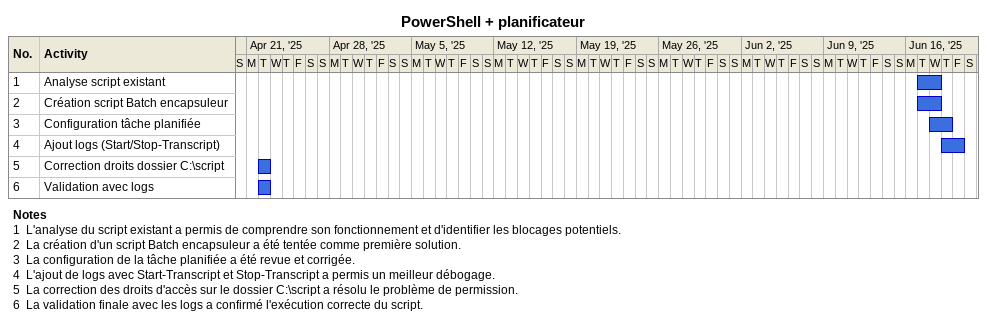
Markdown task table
PowerShell + planificateur

| ID | Task | Start | Finish |
|---|---|---|---|
| 1 | Analyse script existant | 2025-06-17 | 2025-06-18 |
| 2 | Création script Batch encapsuleur | 2025-06-17 | 2025-06-18 |
| 3 | Configuration tâche planifiée | 2025-06-18 | 2025-06-19 |
| 4 | Ajout logs (Start/Stop-Transcript) | 2025-06-19 | 2025-06-20 |
| 5 | Correction droits dossier C:\script | 2025-04-22 | 2025-04-22 |
| 6 | Validation avec logs | 2025-04-22 | 2025-04-22 |

Notes
- 1: L'analyse du script existant a permis de comprendre son fonctionnement et d'identifier les blocages potentiels.
- 2: La création d'un script Batch encapsuleur a été tentée comme première solution.
- 3: La configuration de la tâche planifiée a été revue et corrigée.
- 4: L'ajout de logs avec Start-Transcript et Stop-Transcript a permis un meilleur débogage.
- 5: La correction des droits d'accès sur le dossier C:\script a résolu le problème de permission.
- 6: La validation finale avec les logs a confirmé l'exécution correcte du script.
